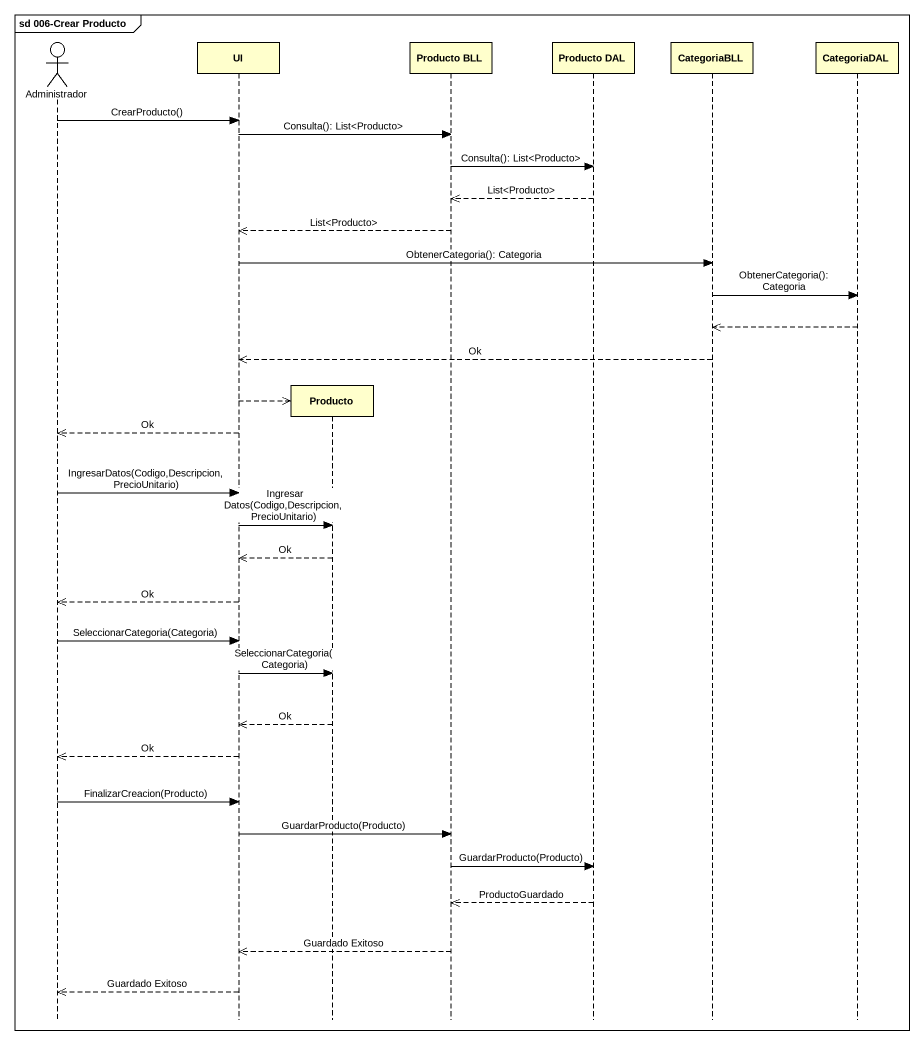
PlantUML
@startuml
mainframe sd 006-Crear Producto
hide footbox
actor Administrador
participant UI
participant Producto
participant "Producto BLL" as Producto_BLL
participant "Producto DAL" as Producto_DAL
participant CategoriaBLL
participant CategoriaDAL

Administrador -> UI : CrearProducto()
UI -> Producto_BLL : Consulta(): List<Producto>
Producto_BLL -> Producto_DAL : Consulta(): List<Producto>
Producto_DAL -->> Producto_BLL : List<Producto>
Producto_BLL -->> UI : List<Producto>
UI -> CategoriaBLL : ObtenerCategoria(): Categoria
CategoriaBLL -> CategoriaDAL : ObtenerCategoria(): Categoria
CategoriaDAL -->> CategoriaBLL
CategoriaBLL -->> UI : Ok
UI -->> Producto **
UI -->> Administrador : Ok
Administrador -> UI : IngresarDatos(Codigo,Descripcion,PrecioUnitario)
UI -> Producto : Ingresar Datos(Codigo,Descripcion,PrecioUnitario)
Producto -->> UI : Ok
UI -->> Administrador : Ok
Administrador -> UI : SeleccionarCategoria(Categoria)
UI -> Producto : SeleccionarCategoria(Categoria)
Producto -->> UI : Ok
UI -->> Administrador : Ok
Administrador -> UI : FinalizarCreacion(Producto)
UI -> Producto_BLL : GuardarProducto(Producto)
Producto_BLL -> Producto_DAL : GuardarProducto(Producto)
Producto_DAL -->> Producto_BLL : ProductoGuardado
Producto_BLL -->> UI : Guardado Exitoso
UI -->> Administrador : Guardado Exitoso
@enduml
